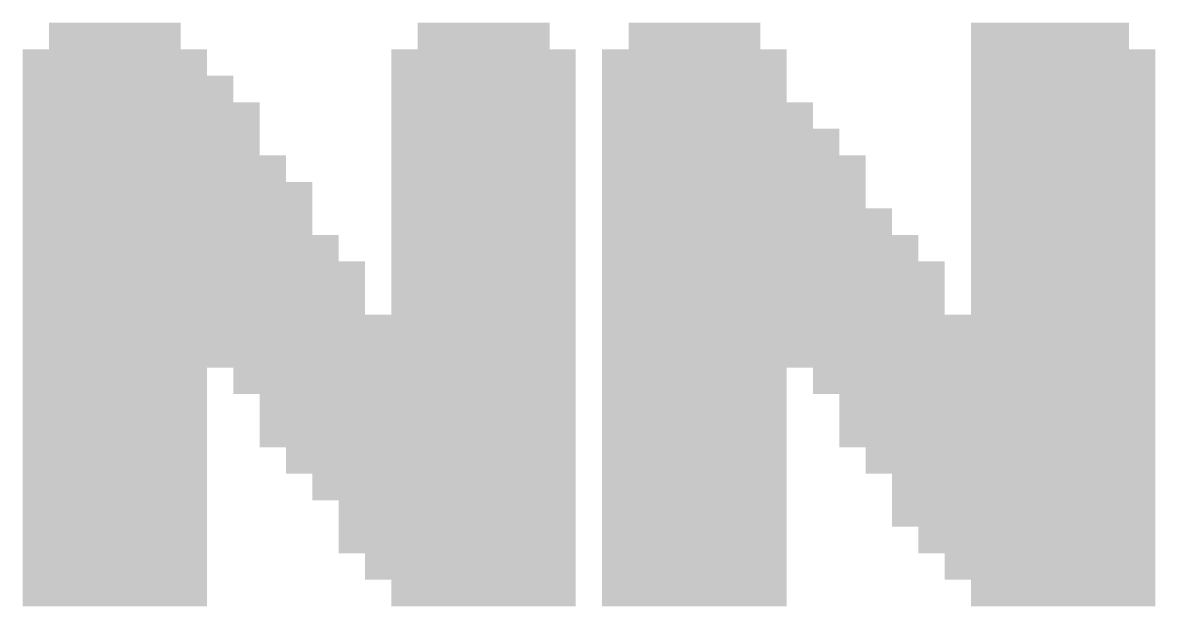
# Paper-space layout '01 Roof Support Layout' of a CAD drawing. Header units: millimetres. Extents: x 5 to 415, y 5 to 287.
# Drawn here: x 363.75 to 377.57, y 90.77 to 97.89 of the extents above; entities that cross this region are included whole.
import ezdxf

# ---------------------------------------------------------------- set-up
doc = ezdxf.new("R2010")
doc.units = ezdxf.units.MM
doc.layers.add('BRANDING', color=7, linetype='Continuous')

# ---------------------------------------------------------------- blocks, each defined once
blk = doc.blocks.new('SHEET_01_ROOF')
at = {"layer": 'BRANDING', "color": 255}
for points in [[(364.072, 97.563), (365.679, 97.563), (364.072, 97.886), (365.679, 97.886)], [(368.57, 97.563), (370.177, 97.563), (368.57, 97.886), (370.177, 97.886)], [(371.141, 97.563), (372.747, 97.563), (371.141, 97.886), (372.747, 97.886)], [(375.318, 97.563), (377.245, 97.563), (375.318, 97.886), (377.245, 97.886)], [(366.321, 96.593), (366.642, 96.593), (366.321, 96.916), (366.642, 96.916)], [(366.964, 95.623), (367.285, 95.623), (366.964, 95.946), (367.285, 95.946)], [(374.675, 94.653), (374.996, 94.653), (374.675, 94.976), (374.996, 94.976)], [(366, 93.682), (366.321, 93.682), (366, 94.006), (366.321, 94.006)], [(366.642, 92.712), (366.964, 92.712), (366.642, 93.036), (366.964, 93.036)], [(373.711, 92.712), (374.032, 92.712), (373.711, 93.036), (374.032, 93.036)], [(374.354, 91.742), (374.675, 91.742), (374.354, 92.066), (374.675, 92.066)]]:
    blk.add_solid(points, dxfattribs=at)
at = {"layer": 'BRANDING', "color": 254}
for points in [[(363.751, 97.24), (364.072, 97.24), (363.751, 97.563), (364.072, 97.563)], [(370.177, 97.24), (370.498, 97.24), (370.177, 97.563), (370.498, 97.563)], [(372.747, 97.24), (373.068, 97.24), (372.747, 97.563), (373.068, 97.563)], [(377.245, 97.24), (377.567, 97.24), (377.245, 97.563), (377.567, 97.563)], [(366, 96.916), (366.321, 96.916), (366, 97.24), (366.321, 97.24)], [(370.177, 96.916), (370.498, 96.916), (370.177, 97.24), (370.498, 97.24)], [(377.245, 96.916), (377.567, 96.916), (377.245, 97.24), (377.567, 97.24)], [(370.177, 96.593), (370.498, 96.593), (370.177, 96.916), (370.498, 96.916)], [(377.245, 96.593), (377.567, 96.593), (377.245, 96.916), (377.567, 96.916)], [(370.177, 96.269), (370.498, 96.269), (370.177, 96.593), (370.498, 96.593)], [(373.39, 96.269), (373.711, 96.269), (373.39, 96.593), (373.711, 96.593)], [(377.245, 96.269), (377.567, 96.269), (377.245, 96.593), (377.567, 96.593)], [(366.642, 95.946), (366.964, 95.946), (366.642, 96.269), (366.964, 96.269)], [(370.177, 95.946), (370.498, 95.946), (370.177, 96.269), (370.498, 96.269)], [(373.711, 95.946), (374.032, 95.946), (373.711, 96.269), (374.032, 96.269)], [(377.245, 95.946), (377.567, 95.946), (377.245, 96.269), (377.567, 96.269)], [(370.177, 95.623), (370.498, 95.623), (370.177, 95.946), (370.498, 95.946)], [(377.245, 95.623), (377.567, 95.623), (377.245, 95.946), (377.567, 95.946)], [(370.177, 95.299), (370.498, 95.299), (370.177, 95.623), (370.498, 95.623)], [(377.245, 95.299), (377.567, 95.299), (377.245, 95.623), (377.567, 95.623)], [(370.177, 94.976), (370.498, 94.976), (370.177, 95.299), (370.498, 95.299)], [(374.354, 94.976), (374.675, 94.976), (374.354, 95.299), (374.675, 95.299)], [(377.245, 94.976), (377.567, 94.976), (377.245, 95.299), (377.567, 95.299)], [(363.751, 94.653), (364.072, 94.653), (363.751, 94.976), (364.072, 94.976)], [(367.606, 94.653), (367.928, 94.653), (367.606, 94.976), (367.928, 94.976)], [(370.177, 94.653), (370.498, 94.653), (370.177, 94.976), (370.498, 94.976)], [(377.245, 94.653), (377.567, 94.653), (377.245, 94.976), (377.567, 94.976)], [(363.751, 94.329), (364.072, 94.329), (363.751, 94.653), (364.072, 94.653)], [(370.177, 94.329), (370.498, 94.329), (370.177, 94.653), (370.498, 94.653)], [(377.245, 94.329), (377.567, 94.329), (377.245, 94.653), (377.567, 94.653)], [(363.751, 94.006), (364.072, 94.006), (363.751, 94.329), (364.072, 94.329)], [(365.679, 94.006), (366, 94.006), (365.679, 94.329), (366, 94.329)], [(370.177, 94.006), (370.498, 94.006), (370.177, 94.329), (370.498, 94.329)], [(377.245, 94.006), (377.567, 94.006), (377.245, 94.329), (377.567, 94.329)], [(363.751, 93.682), (364.072, 93.682), (363.751, 94.006), (364.072, 94.006)], [(365.679, 93.682), (366, 93.682), (365.679, 94.006), (366, 94.006)], [(370.177, 93.682), (370.498, 93.682), (370.177, 94.006), (370.498, 94.006)], [(373.068, 93.682), (373.39, 93.682), (373.068, 94.006), (373.39, 94.006)], [(377.245, 93.682), (377.567, 93.682), (377.245, 94.006), (377.567, 94.006)], [(363.751, 93.359), (364.072, 93.359), (363.751, 93.682), (364.072, 93.682)], [(366.321, 93.359), (366.642, 93.359), (366.321, 93.682), (366.642, 93.682)], [(370.177, 93.359), (370.498, 93.359), (370.177, 93.682), (370.498, 93.682)], [(372.747, 93.359), (373.068, 93.359), (372.747, 93.682), (373.068, 93.682)], [(377.245, 93.359), (377.567, 93.359), (377.245, 93.682), (377.567, 93.682)], [(363.751, 93.036), (364.072, 93.036), (363.751, 93.359), (364.072, 93.359)], [(370.177, 93.036), (370.498, 93.036), (370.177, 93.359), (370.498, 93.359)], [(370.819, 93.036), (371.141, 93.036), (370.819, 93.359), (371.141, 93.359)], [(372.747, 93.036), (373.068, 93.036), (372.747, 93.359), (373.068, 93.359)], [(377.245, 93.036), (377.567, 93.036), (377.245, 93.359), (377.567, 93.359)], [(363.751, 92.712), (364.072, 92.712), (363.751, 93.036), (364.072, 93.036)], [(370.177, 92.712), (370.498, 92.712), (370.177, 93.036), (370.498, 93.036)], [(370.819, 92.712), (371.141, 92.712), (370.819, 93.036), (371.141, 93.036)], [(372.747, 92.712), (373.068, 92.712), (372.747, 93.036), (373.068, 93.036)], [(377.245, 92.712), (377.567, 92.712), (377.245, 93.036), (377.567, 93.036)], [(363.751, 92.389), (364.072, 92.389), (363.751, 92.712), (364.072, 92.712)], [(366.964, 92.389), (367.285, 92.389), (366.964, 92.712), (367.285, 92.712)], [(370.177, 92.389), (370.498, 92.389), (370.177, 92.712), (370.498, 92.712)], [(370.819, 92.389), (371.141, 92.389), (370.819, 92.712), (371.141, 92.712)], [(372.747, 92.389), (373.068, 92.389), (372.747, 92.712), (373.068, 92.712)], [(374.032, 92.389), (374.354, 92.389), (374.032, 92.712), (374.354, 92.712)], [(377.245, 92.389), (377.567, 92.389), (377.245, 92.712), (377.567, 92.712)], [(363.751, 92.066), (364.072, 92.066), (363.751, 92.389), (364.072, 92.389)], [(370.177, 92.066), (370.498, 92.066), (370.177, 92.389), (370.498, 92.389)], [(370.819, 92.066), (371.141, 92.066), (370.819, 92.389), (371.141, 92.389)], [(372.747, 92.066), (373.068, 92.066), (372.747, 92.389), (373.068, 92.389)], [(377.245, 92.066), (377.567, 92.066), (377.245, 92.389), (377.567, 92.389)], [(363.751, 91.742), (364.072, 91.742), (363.751, 92.066), (364.072, 92.066)], [(370.177, 91.742), (370.498, 91.742), (370.177, 92.066), (370.498, 92.066)], [(370.819, 91.742), (371.141, 91.742), (370.819, 92.066), (371.141, 92.066)], [(372.747, 91.742), (373.068, 91.742), (372.747, 92.066), (373.068, 92.066)], [(377.245, 91.742), (377.567, 91.742), (377.245, 92.066), (377.567, 92.066)], [(363.751, 91.419), (364.072, 91.419), (363.751, 91.742), (364.072, 91.742)], [(367.606, 91.419), (367.928, 91.419), (367.606, 91.742), (367.928, 91.742)], [(370.177, 91.419), (370.498, 91.419), (370.177, 91.742), (370.498, 91.742)], [(370.819, 91.419), (371.141, 91.419), (370.819, 91.742), (371.141, 91.742)], [(372.747, 91.419), (373.068, 91.419), (372.747, 91.742), (373.068, 91.742)], [(374.675, 91.419), (374.996, 91.419), (374.675, 91.742), (374.996, 91.742)], [(377.245, 91.419), (377.567, 91.419), (377.245, 91.742), (377.567, 91.742)], [(363.751, 91.095), (364.072, 91.095), (363.751, 91.419), (364.072, 91.419)], [(370.177, 91.095), (370.498, 91.095), (370.177, 91.419), (370.498, 91.419)], [(372.747, 91.095), (373.068, 91.095), (372.747, 91.419), (373.068, 91.419)], [(377.245, 91.095), (377.567, 91.095), (377.245, 91.419), (377.567, 91.419)], [(363.751, 90.772), (364.072, 90.772), (363.751, 91.095), (364.072, 91.095)], [(365.679, 90.772), (366, 90.772), (365.679, 91.095), (366, 91.095)], [(370.177, 90.772), (370.498, 90.772), (370.177, 91.095), (370.498, 91.095)], [(370.819, 90.772), (371.141, 90.772), (370.819, 91.095), (371.141, 91.095)], [(372.747, 90.772), (373.068, 90.772), (372.747, 91.095), (373.068, 91.095)], [(377.245, 90.772), (377.567, 90.772), (377.245, 91.095), (377.567, 91.095)]]:
    blk.add_solid(points, dxfattribs=at)
at = {"layer": 'BRANDING', "color": 185}
for points in [[(364.072, 97.24), (365.679, 97.24), (364.072, 97.563), (365.679, 97.563)], [(368.57, 97.24), (370.177, 97.24), (368.57, 97.563), (370.177, 97.563)], [(371.141, 97.24), (372.747, 97.24), (371.141, 97.563), (372.747, 97.563)], [(375.96, 97.24), (377.245, 97.24), (375.96, 97.563), (377.245, 97.563)], [(366, 96.593), (366.321, 96.593), (366, 96.916), (366.321, 96.916)], [(373.39, 95.946), (373.711, 95.946), (373.39, 96.269), (373.711, 96.269)], [(366.642, 95.623), (366.964, 95.623), (366.642, 95.946), (366.964, 95.946)], [(373.711, 95.623), (374.032, 95.623), (373.711, 95.946), (374.032, 95.946)], [(374.354, 94.653), (374.675, 94.653), (374.354, 94.976), (374.675, 94.976)], [(367.606, 94.329), (367.928, 94.329), (367.606, 94.653), (367.928, 94.653)], [(372.747, 94.329), (373.068, 94.329), (372.747, 94.653), (373.068, 94.653)], [(373.068, 94.006), (373.39, 94.006), (373.068, 94.329), (373.39, 94.329)], [(366.321, 93.682), (366.642, 93.682), (366.321, 94.006), (366.642, 94.006)], [(368.249, 93.682), (368.57, 93.682), (368.249, 94.006), (368.57, 94.006)], [(366.964, 92.712), (367.285, 92.712), (366.964, 93.036), (367.285, 93.036)], [(374.032, 92.712), (374.354, 92.712), (374.032, 93.036), (374.354, 93.036)], [(367.606, 91.742), (367.928, 91.742), (367.606, 92.066), (367.928, 92.066)], [(374.675, 91.742), (374.996, 91.742), (374.675, 92.066), (374.996, 92.066)], [(367.928, 91.419), (368.249, 91.419), (367.928, 91.742), (368.249, 91.742)], [(364.072, 90.772), (365.679, 90.772), (364.072, 91.095), (365.679, 91.095)], [(368.57, 90.772), (370.177, 90.772), (368.57, 91.095), (370.177, 91.095)], [(371.141, 90.772), (372.747, 90.772), (371.141, 91.095), (372.747, 91.095)], [(375.639, 90.772), (377.245, 90.772), (375.639, 91.095), (377.245, 91.095)]]:
    blk.add_solid(points, dxfattribs=at)
at = {"layer": 'BRANDING', "color": 253}
for points in [[(365.679, 97.24), (366, 97.24), (365.679, 97.563), (366, 97.563)], [(368.249, 97.24), (368.57, 97.24), (368.249, 97.563), (368.57, 97.563)], [(370.819, 97.24), (371.141, 97.24), (370.819, 97.563), (371.141, 97.563)], [(375.318, 97.24), (375.639, 97.24), (375.318, 97.563), (375.639, 97.563)], [(363.751, 96.916), (364.072, 96.916), (363.751, 97.24), (364.072, 97.24)], [(368.249, 96.916), (368.57, 96.916), (368.249, 97.24), (368.57, 97.24)], [(370.819, 96.916), (371.141, 96.916), (370.819, 97.24), (371.141, 97.24)], [(372.747, 96.916), (373.068, 96.916), (372.747, 97.24), (373.068, 97.24)], [(375.318, 96.916), (375.639, 96.916), (375.318, 97.24), (375.639, 97.24)], [(363.751, 96.593), (364.072, 96.593), (363.751, 96.916), (364.072, 96.916)], [(368.249, 96.593), (368.57, 96.593), (368.249, 96.916), (368.57, 96.916)], [(370.819, 96.593), (371.141, 96.593), (370.819, 96.916), (371.141, 96.916)], [(373.068, 96.593), (373.39, 96.593), (373.068, 96.916), (373.39, 96.916)], [(375.318, 96.593), (375.639, 96.593), (375.318, 96.916), (375.639, 96.916)], [(363.751, 96.269), (364.072, 96.269), (363.751, 96.593), (364.072, 96.593)], [(366.321, 96.269), (366.642, 96.269), (366.321, 96.593), (366.642, 96.593)], [(368.249, 96.269), (368.57, 96.269), (368.249, 96.593), (368.57, 96.593)], [(370.819, 96.269), (371.141, 96.269), (370.819, 96.593), (371.141, 96.593)], [(375.318, 96.269), (375.639, 96.269), (375.318, 96.593), (375.639, 96.593)], [(363.751, 95.946), (364.072, 95.946), (363.751, 96.269), (364.072, 96.269)], [(368.249, 95.946), (368.57, 95.946), (368.249, 96.269), (368.57, 96.269)], [(370.819, 95.946), (371.141, 95.946), (370.819, 96.269), (371.141, 96.269)], [(375.318, 95.946), (375.639, 95.946), (375.318, 96.269), (375.639, 96.269)], [(363.751, 95.623), (364.072, 95.623), (363.751, 95.946), (364.072, 95.946)], [(368.249, 95.623), (368.57, 95.623), (368.249, 95.946), (368.57, 95.946)], [(370.819, 95.623), (371.141, 95.623), (370.819, 95.946), (371.141, 95.946)], [(375.318, 95.623), (375.639, 95.623), (375.318, 95.946), (375.639, 95.946)], [(363.751, 95.299), (364.072, 95.299), (363.751, 95.623), (364.072, 95.623)], [(366.964, 95.299), (367.285, 95.299), (366.964, 95.623), (367.285, 95.623)], [(368.249, 95.299), (368.57, 95.299), (368.249, 95.623), (368.57, 95.623)], [(370.819, 95.299), (371.141, 95.299), (370.819, 95.623), (371.141, 95.623)], [(374.032, 95.299), (374.354, 95.299), (374.032, 95.623), (374.354, 95.623)], [(375.318, 95.299), (375.639, 95.299), (375.318, 95.623), (375.639, 95.623)], [(363.751, 94.976), (364.072, 94.976), (363.751, 95.299), (364.072, 95.299)], [(367.285, 94.976), (367.606, 94.976), (367.285, 95.299), (367.606, 95.299)], [(368.249, 94.976), (368.57, 94.976), (368.249, 95.299), (368.57, 95.299)], [(370.819, 94.976), (371.141, 94.976), (370.819, 95.299), (371.141, 95.299)], [(375.318, 94.976), (375.639, 94.976), (375.318, 95.299), (375.639, 95.299)], [(368.249, 94.653), (368.57, 94.653), (368.249, 94.976), (368.57, 94.976)], [(370.819, 94.653), (371.141, 94.653), (370.819, 94.976), (371.141, 94.976)], [(375.318, 94.653), (375.639, 94.653), (375.318, 94.976), (375.639, 94.976)], [(365.679, 94.329), (366, 94.329), (365.679, 94.653), (366, 94.653)], [(368.249, 94.329), (368.57, 94.329), (368.249, 94.653), (368.57, 94.653)], [(370.819, 94.329), (371.141, 94.329), (370.819, 94.653), (371.141, 94.653)], [(374.675, 94.329), (374.996, 94.329), (374.675, 94.653), (374.996, 94.653)], [(375.318, 94.329), (375.639, 94.329), (375.318, 94.653), (375.639, 94.653)], [(366, 94.006), (366.321, 94.006), (366, 94.329), (366.321, 94.329)], [(367.928, 94.006), (368.57, 94.006), (367.928, 94.329), (368.57, 94.329)], [(370.819, 94.006), (371.141, 94.006), (370.819, 94.329), (371.141, 94.329)], [(372.747, 94.006), (373.068, 94.006), (372.747, 94.329), (373.068, 94.329)], [(374.996, 94.006), (375.639, 94.006), (374.996, 94.329), (375.639, 94.329)], [(370.819, 93.682), (371.141, 93.682), (370.819, 94.006), (371.141, 94.006)], [(372.747, 93.682), (373.068, 93.682), (372.747, 94.006), (373.068, 94.006)], [(375.318, 93.682), (375.639, 93.682), (375.318, 94.006), (375.639, 94.006)], [(365.679, 93.359), (366, 93.359), (365.679, 93.682), (366, 93.682)], [(370.819, 93.359), (371.141, 93.359), (370.819, 93.682), (371.141, 93.682)], [(373.39, 93.359), (373.711, 93.359), (373.39, 93.682), (373.711, 93.682)], [(365.679, 93.036), (366, 93.036), (365.679, 93.359), (366, 93.359)], [(366.642, 93.036), (366.964, 93.036), (366.642, 93.359), (366.964, 93.359)], [(373.711, 93.036), (374.032, 93.036), (373.711, 93.359), (374.032, 93.359)], [(365.679, 92.712), (366, 92.712), (365.679, 93.036), (366, 93.036)], [(365.679, 92.389), (366, 92.389), (365.679, 92.712), (366, 92.712)], [(365.679, 92.066), (366, 92.066), (365.679, 92.389), (366, 92.389)], [(367.285, 92.066), (367.606, 92.066), (367.285, 92.389), (367.606, 92.389)], [(374.354, 92.066), (374.675, 92.066), (374.354, 92.389), (374.675, 92.389)], [(365.679, 91.742), (366, 91.742), (365.679, 92.066), (366, 92.066)], [(365.679, 91.419), (366, 91.419), (365.679, 91.742), (366, 91.742)], [(365.679, 91.095), (366, 91.095), (365.679, 91.419), (366, 91.419)], [(367.928, 91.095), (368.249, 91.095), (367.928, 91.419), (368.249, 91.419)], [(370.819, 91.095), (371.141, 91.095), (370.819, 91.419), (371.141, 91.419)], [(374.996, 91.095), (375.318, 91.095), (374.996, 91.419), (375.318, 91.419)], [(368.249, 90.772), (368.57, 90.772), (368.249, 91.095), (368.57, 91.095)], [(375.318, 90.772), (375.639, 90.772), (375.318, 91.095), (375.639, 91.095)]]:
    blk.add_solid(points, dxfattribs=at)
at = {"layer": 'BRANDING', "color": 146}
for points in [[(375.639, 97.24), (375.96, 97.24), (375.639, 97.563), (375.96, 97.563)], [(365.679, 96.916), (366, 96.916), (365.679, 97.24), (366, 97.24)], [(369.855, 96.916), (370.177, 96.916), (369.855, 97.24), (370.177, 97.24)], [(376.924, 96.916), (377.245, 96.916), (376.924, 97.24), (377.245, 97.24)], [(364.072, 96.593), (364.715, 96.593), (364.072, 96.916), (364.715, 96.916)], [(364.715, 96.593), (365.679, 96.593), (364.715, 96.916), (365.679, 96.916)], [(368.892, 96.593), (369.534, 96.593), (368.892, 96.916), (369.534, 96.916)], [(369.855, 96.593), (370.177, 96.593), (369.855, 96.916), (370.177, 96.916)], [(371.462, 96.593), (373.068, 96.593), (371.462, 96.916), (373.068, 96.916)], [(375.96, 96.593), (376.603, 96.593), (375.96, 96.916), (376.603, 96.916)], [(376.924, 96.593), (377.245, 96.593), (376.924, 96.916), (377.245, 96.916)], [(364.072, 96.269), (364.715, 96.269), (364.072, 96.593), (364.715, 96.593)], [(364.715, 96.269), (365.679, 96.269), (364.715, 96.593), (365.679, 96.593)], [(365.679, 96.269), (366, 96.269), (365.679, 96.593), (366, 96.593)], [(368.892, 96.269), (369.534, 96.269), (368.892, 96.593), (369.534, 96.593)], [(369.855, 96.269), (370.177, 96.269), (369.855, 96.593), (370.177, 96.593)], [(371.462, 96.269), (371.783, 96.269), (371.462, 96.593), (371.783, 96.593)], [(371.783, 96.269), (372.426, 96.269), (371.783, 96.593), (372.426, 96.593)], [(372.426, 96.269), (372.747, 96.269), (372.426, 96.593), (372.747, 96.593)], [(373.068, 96.269), (373.39, 96.269), (373.068, 96.593), (373.39, 96.593)], [(375.96, 96.269), (376.603, 96.269), (375.96, 96.593), (376.603, 96.593)], [(376.924, 96.269), (377.245, 96.269), (376.924, 96.593), (377.245, 96.593)], [(364.072, 95.946), (364.715, 95.946), (364.072, 96.269), (364.715, 96.269)], [(364.715, 95.946), (365.357, 95.946), (364.715, 96.269), (365.357, 96.269)], [(365.357, 95.946), (365.679, 95.946), (365.357, 96.269), (365.679, 96.269)], [(365.679, 95.946), (366, 95.946), (365.679, 96.269), (366, 96.269)], [(366.321, 95.946), (366.642, 95.946), (366.321, 96.269), (366.642, 96.269)], [(368.892, 95.946), (369.534, 95.946), (368.892, 96.269), (369.534, 96.269)], [(369.855, 95.946), (370.177, 95.946), (369.855, 96.269), (370.177, 96.269)], [(371.462, 95.946), (373.068, 95.946), (371.462, 96.269), (373.068, 96.269)], [(375.96, 95.946), (376.603, 95.946), (375.96, 96.269), (376.603, 96.269)], [(376.924, 95.946), (377.245, 95.946), (376.924, 96.269), (377.245, 96.269)], [(364.072, 95.623), (365.036, 95.623), (364.072, 95.946), (365.036, 95.946)], [(365.036, 95.623), (366, 95.623), (365.036, 95.946), (366, 95.946)], [(366, 95.623), (366.321, 95.623), (366, 95.946), (366.321, 95.946)], [(368.892, 95.623), (369.534, 95.623), (368.892, 95.946), (369.534, 95.946)], [(369.855, 95.623), (370.177, 95.623), (369.855, 95.946), (370.177, 95.946)], [(371.462, 95.623), (371.783, 95.623), (371.462, 95.946), (371.783, 95.946)], [(371.783, 95.623), (373.39, 95.623), (371.783, 95.946), (373.39, 95.946)], [(375.96, 95.623), (376.603, 95.623), (375.96, 95.946), (376.603, 95.946)], [(376.924, 95.623), (377.245, 95.623), (376.924, 95.946), (377.245, 95.946)], [(364.072, 95.299), (364.393, 95.299), (364.072, 95.623), (364.393, 95.623)], [(364.393, 95.299), (365.357, 95.299), (364.393, 95.623), (365.357, 95.623)], [(365.357, 95.299), (366, 95.299), (365.357, 95.623), (366, 95.623)], [(366, 95.299), (366.642, 95.299), (366, 95.623), (366.642, 95.623)], [(368.892, 95.299), (369.534, 95.299), (368.892, 95.623), (369.534, 95.623)], [(369.855, 95.299), (370.177, 95.299), (369.855, 95.623), (370.177, 95.623)], [(371.462, 95.299), (371.783, 95.299), (371.462, 95.623), (371.783, 95.623)], [(371.783, 95.299), (373.39, 95.299), (371.783, 95.623), (373.39, 95.623)], [(373.39, 95.299), (373.711, 95.299), (373.39, 95.623), (373.711, 95.623)], [(375.96, 95.299), (376.603, 95.299), (375.96, 95.623), (376.603, 95.623)], [(376.603, 95.299), (376.924, 95.299), (376.603, 95.623), (376.924, 95.623)], [(376.924, 95.299), (377.245, 95.299), (376.924, 95.623), (377.245, 95.623)], [(364.072, 94.976), (364.393, 94.976), (364.072, 95.299), (364.393, 95.299)], [(364.393, 94.976), (364.715, 94.976), (364.393, 95.299), (364.715, 95.299)], [(364.715, 94.976), (365.036, 94.976), (364.715, 95.299), (365.036, 95.299)], [(365.036, 94.976), (365.357, 94.976), (365.036, 95.299), (365.357, 95.299)], [(365.357, 94.976), (365.679, 94.976), (365.357, 95.299), (365.679, 95.299)], [(365.679, 94.976), (366, 94.976), (365.679, 95.299), (366, 95.299)], [(366, 94.976), (366.642, 94.976), (366, 95.299), (366.642, 95.299)], [(366.642, 94.976), (366.964, 94.976), (366.642, 95.299), (366.964, 95.299)], [(366.964, 94.976), (367.285, 94.976), (366.964, 95.299), (367.285, 95.299)], [(368.892, 94.976), (369.213, 94.976), (368.892, 95.299), (369.213, 95.299)], [(369.213, 94.976), (369.534, 94.976), (369.213, 95.299), (369.534, 95.299)], [(369.855, 94.976), (370.177, 94.976), (369.855, 95.299), (370.177, 95.299)], [(371.462, 94.976), (373.711, 94.976), (371.462, 95.299), (373.711, 95.299)], [(373.711, 94.976), (374.032, 94.976), (373.711, 95.299), (374.032, 95.299)], [(374.032, 94.976), (374.354, 94.976), (374.032, 95.299), (374.354, 95.299)], [(375.96, 94.976), (376.281, 94.976), (375.96, 95.299), (376.281, 95.299)], [(376.281, 94.976), (376.603, 94.976), (376.281, 95.299), (376.603, 95.299)], [(376.924, 94.976), (377.245, 94.976), (376.924, 95.299), (377.245, 95.299)], [(364.072, 94.653), (364.393, 94.653), (364.072, 94.976), (364.393, 94.976)], [(364.393, 94.653), (365.357, 94.653), (364.393, 94.976), (365.357, 94.976)], [(365.357, 94.653), (366, 94.653), (365.357, 94.976), (366, 94.976)], [(366, 94.653), (366.321, 94.653), (366, 94.976), (366.321, 94.976)], [(366.321, 94.653), (366.964, 94.653), (366.321, 94.976), (366.964, 94.976)], [(367.285, 94.653), (367.606, 94.653), (367.285, 94.976), (367.606, 94.976)], [(368.892, 94.653), (369.213, 94.653), (368.892, 94.976), (369.213, 94.976)], [(369.213, 94.653), (369.534, 94.653), (369.213, 94.976), (369.534, 94.976)], [(369.855, 94.653), (370.177, 94.653), (369.855, 94.976), (370.177, 94.976)], [(371.462, 94.653), (372.747, 94.653), (371.462, 94.976), (372.747, 94.976)], [(372.747, 94.653), (373.068, 94.653), (372.747, 94.976), (373.068, 94.976)], [(373.068, 94.653), (374.032, 94.653), (373.068, 94.976), (374.032, 94.976)], [(375.96, 94.653), (376.281, 94.653), (375.96, 94.976), (376.281, 94.976)], [(376.281, 94.653), (376.603, 94.653), (376.281, 94.976), (376.603, 94.976)], [(376.924, 94.653), (377.245, 94.653), (376.924, 94.976), (377.245, 94.976)], [(364.072, 94.329), (364.393, 94.329), (364.072, 94.653), (364.393, 94.653)], [(364.393, 94.329), (365.357, 94.329), (364.393, 94.653), (365.357, 94.653)], [(365.357, 94.329), (365.679, 94.329), (365.357, 94.653), (365.679, 94.653)], [(366, 94.329), (366.321, 94.329), (366, 94.653), (366.321, 94.653)], [(366.321, 94.329), (367.285, 94.329), (366.321, 94.653), (367.285, 94.653)], [(368.892, 94.329), (369.213, 94.329), (368.892, 94.653), (369.213, 94.653)], [(369.213, 94.329), (369.534, 94.329), (369.213, 94.653), (369.534, 94.653)], [(369.855, 94.329), (370.177, 94.329), (369.855, 94.653), (370.177, 94.653)], [(371.141, 94.329), (371.462, 94.329), (371.141, 94.653), (371.462, 94.653)], [(371.462, 94.329), (372.747, 94.329), (371.462, 94.653), (372.747, 94.653)], [(373.068, 94.329), (374.354, 94.329), (373.068, 94.653), (374.354, 94.653)], [(375.96, 94.329), (376.603, 94.329), (375.96, 94.653), (376.603, 94.653)], [(376.924, 94.329), (377.245, 94.329), (376.924, 94.653), (377.245, 94.653)], [(364.072, 94.006), (364.393, 94.006), (364.072, 94.329), (364.393, 94.329)], [(364.393, 94.006), (365.357, 94.006), (364.393, 94.329), (365.357, 94.329)], [(365.357, 94.006), (365.679, 94.006), (365.357, 94.329), (365.679, 94.329)], [(366.642, 94.006), (367.606, 94.006), (366.642, 94.329), (367.606, 94.329)], [(368.892, 94.006), (369.534, 94.006), (368.892, 94.329), (369.534, 94.329)], [(369.855, 94.006), (370.177, 94.006), (369.855, 94.329), (370.177, 94.329)], [(371.141, 94.006), (371.462, 94.006), (371.141, 94.329), (371.462, 94.329)], [(371.462, 94.006), (372.426, 94.006), (371.462, 94.329), (372.426, 94.329)], [(373.711, 94.006), (374.354, 94.006), (373.711, 94.329), (374.354, 94.329)], [(374.354, 94.006), (374.675, 94.006), (374.354, 94.329), (374.675, 94.329)], [(374.675, 94.006), (374.996, 94.006), (374.675, 94.329), (374.996, 94.329)], [(375.96, 94.006), (376.603, 94.006), (375.96, 94.329), (376.603, 94.329)], [(376.924, 94.006), (377.245, 94.006), (376.924, 94.329), (377.245, 94.329)], [(364.072, 93.682), (364.393, 93.682), (364.072, 94.006), (364.393, 94.006)], [(364.715, 93.682), (365.357, 93.682), (364.715, 94.006), (365.357, 94.006)], [(365.357, 93.682), (365.679, 93.682), (365.357, 94.006), (365.679, 94.006)], [(366.964, 93.682), (367.606, 93.682), (366.964, 94.006), (367.606, 94.006)], [(367.928, 93.682), (368.249, 93.682), (367.928, 94.006), (368.249, 94.006)], [(368.57, 93.682), (369.534, 93.682), (368.57, 94.006), (369.534, 94.006)], [(369.855, 93.682), (370.177, 93.682), (369.855, 94.006), (370.177, 94.006)], [(371.141, 93.682), (372.747, 93.682), (371.141, 94.006), (372.747, 94.006)], [(373.39, 93.682), (373.711, 93.682), (373.39, 94.006), (373.711, 94.006)], [(374.032, 93.682), (374.675, 93.682), (374.032, 94.006), (374.675, 94.006)], [(374.996, 93.682), (375.318, 93.682), (374.996, 94.006), (375.318, 94.006)], [(375.639, 93.682), (375.96, 93.682), (375.639, 94.006), (375.96, 94.006)], [(375.96, 93.682), (376.603, 93.682), (375.96, 94.006), (376.603, 94.006)], [(376.924, 93.682), (377.245, 93.682), (376.924, 94.006), (377.245, 94.006)], [(364.072, 93.359), (364.393, 93.359), (364.072, 93.682), (364.393, 93.682)], [(364.715, 93.359), (365.357, 93.359), (364.715, 93.682), (365.357, 93.682)], [(365.357, 93.359), (365.679, 93.359), (365.357, 93.682), (365.679, 93.682)], [(366.642, 93.359), (366.964, 93.359), (366.642, 93.682), (366.964, 93.682)], [(366.964, 93.359), (367.606, 93.359), (366.964, 93.682), (367.606, 93.682)], [(367.606, 93.359), (367.928, 93.359), (367.606, 93.682), (367.928, 93.682)], [(367.928, 93.359), (368.249, 93.359), (367.928, 93.682), (368.249, 93.682)], [(368.249, 93.359), (369.534, 93.359), (368.249, 93.682), (369.534, 93.682)], [(369.534, 93.359), (369.855, 93.359), (369.534, 93.682), (369.855, 93.682)], [(369.855, 93.359), (370.177, 93.359), (369.855, 93.682), (370.177, 93.682)], [(371.141, 93.359), (371.462, 93.359), (371.141, 93.682), (371.462, 93.682)], [(371.462, 93.359), (372.105, 93.359), (371.462, 93.682), (372.105, 93.682)], [(372.105, 93.359), (372.426, 93.359), (372.105, 93.682), (372.426, 93.682)], [(372.426, 93.359), (372.747, 93.359), (372.426, 93.682), (372.747, 93.682)], [(373.711, 93.359), (374.675, 93.359), (373.711, 93.682), (374.675, 93.682)], [(374.675, 93.359), (374.996, 93.359), (374.675, 93.682), (374.996, 93.682)], [(375.318, 93.359), (376.603, 93.359), (375.318, 93.682), (376.603, 93.682)], [(376.924, 93.359), (377.245, 93.359), (376.924, 93.682), (377.245, 93.682)], [(364.072, 93.036), (364.393, 93.036), (364.072, 93.359), (364.393, 93.359)], [(364.715, 93.036), (365.357, 93.036), (364.715, 93.359), (365.357, 93.359)], [(365.357, 93.036), (365.679, 93.036), (365.357, 93.359), (365.679, 93.359)], [(367.285, 93.036), (369.534, 93.036), (367.285, 93.359), (369.534, 93.359)], [(369.855, 93.036), (370.177, 93.036), (369.855, 93.359), (370.177, 93.359)], [(371.141, 93.036), (371.783, 93.036), (371.141, 93.359), (371.783, 93.359)], [(371.783, 93.036), (372.105, 93.036), (371.783, 93.359), (372.105, 93.359)], [(372.426, 93.036), (372.747, 93.036), (372.426, 93.359), (372.747, 93.359)], [(374.354, 93.036), (375.318, 93.036), (374.354, 93.359), (375.318, 93.359)], [(375.318, 93.036), (375.639, 93.036), (375.318, 93.359), (375.639, 93.359)], [(375.639, 93.036), (376.603, 93.036), (375.639, 93.359), (376.603, 93.359)], [(376.924, 93.036), (377.245, 93.036), (376.924, 93.359), (377.245, 93.359)], [(364.072, 92.712), (364.393, 92.712), (364.072, 93.036), (364.393, 93.036)], [(364.715, 92.712), (365.036, 92.712), (364.715, 93.036), (365.036, 93.036)], [(365.036, 92.712), (365.357, 92.712), (365.036, 93.036), (365.357, 93.036)], [(365.357, 92.712), (365.679, 92.712), (365.357, 93.036), (365.679, 93.036)], [(367.606, 92.712), (369.534, 92.712), (367.606, 93.036), (369.534, 93.036)], [(369.855, 92.712), (370.177, 92.712), (369.855, 93.036), (370.177, 93.036)], [(371.141, 92.712), (371.783, 92.712), (371.141, 93.036), (371.783, 93.036)], [(371.783, 92.712), (372.105, 92.712), (371.783, 93.036), (372.105, 93.036)], [(372.105, 92.712), (372.426, 92.712), (372.105, 93.036), (372.426, 93.036)], [(372.426, 92.712), (372.747, 92.712), (372.426, 93.036), (372.747, 93.036)], [(374.675, 92.712), (374.996, 92.712), (374.675, 93.036), (374.996, 93.036)], [(374.996, 92.712), (376.603, 92.712), (374.996, 93.036), (376.603, 93.036)], [(376.924, 92.712), (377.245, 92.712), (376.924, 93.036), (377.245, 93.036)], [(364.072, 92.389), (364.393, 92.389), (364.072, 92.712), (364.393, 92.712)], [(364.715, 92.389), (365.036, 92.389), (364.715, 92.712), (365.036, 92.712)], [(365.036, 92.389), (365.357, 92.389), (365.036, 92.712), (365.357, 92.712)], [(365.357, 92.389), (365.679, 92.389), (365.357, 92.712), (365.679, 92.712)], [(367.285, 92.389), (367.606, 92.389), (367.285, 92.712), (367.606, 92.712)], [(367.928, 92.389), (369.534, 92.389), (367.928, 92.712), (369.534, 92.712)], [(369.855, 92.389), (370.177, 92.389), (369.855, 92.712), (370.177, 92.712)], [(371.141, 92.389), (371.783, 92.389), (371.141, 92.712), (371.783, 92.712)], [(371.783, 92.389), (372.105, 92.389), (371.783, 92.712), (372.105, 92.712)], [(372.105, 92.389), (372.426, 92.389), (372.105, 92.712), (372.426, 92.712)], [(372.426, 92.389), (372.747, 92.389), (372.426, 92.712), (372.747, 92.712)], [(374.354, 92.389), (374.675, 92.389), (374.354, 92.712), (374.675, 92.712)], [(374.675, 92.389), (374.996, 92.389), (374.675, 92.712), (374.996, 92.712)], [(374.996, 92.389), (376.603, 92.389), (374.996, 92.712), (376.603, 92.712)], [(376.924, 92.389), (377.245, 92.389), (376.924, 92.712), (377.245, 92.712)], [(364.072, 92.066), (364.393, 92.066), (364.072, 92.389), (364.393, 92.389)], [(364.393, 92.066), (364.715, 92.066), (364.393, 92.389), (364.715, 92.389)], [(364.715, 92.066), (365.036, 92.066), (364.715, 92.389), (365.036, 92.389)], [(365.036, 92.066), (365.357, 92.066), (365.036, 92.389), (365.357, 92.389)], [(365.357, 92.066), (365.679, 92.066), (365.357, 92.389), (365.679, 92.389)], [(367.606, 92.066), (368.249, 92.066), (367.606, 92.389), (368.249, 92.389)], [(368.249, 92.066), (369.534, 92.066), (368.249, 92.389), (369.534, 92.389)], [(369.534, 92.066), (369.855, 92.066), (369.534, 92.389), (369.855, 92.389)], [(369.855, 92.066), (370.177, 92.066), (369.855, 92.389), (370.177, 92.389)], [(371.141, 92.066), (371.783, 92.066), (371.141, 92.389), (371.783, 92.389)], [(371.783, 92.066), (372.105, 92.066), (371.783, 92.389), (372.105, 92.389)], [(372.426, 92.066), (372.747, 92.066), (372.426, 92.389), (372.747, 92.389)], [(374.996, 92.066), (376.603, 92.066), (374.996, 92.389), (376.603, 92.389)], [(376.924, 92.066), (377.245, 92.066), (376.924, 92.389), (377.245, 92.389)], [(364.072, 91.742), (364.393, 91.742), (364.072, 92.066), (364.393, 92.066)], [(364.393, 91.742), (364.715, 91.742), (364.393, 92.066), (364.715, 92.066)], [(364.715, 91.742), (365.036, 91.742), (364.715, 92.066), (365.036, 92.066)], [(365.036, 91.742), (365.357, 91.742), (365.036, 92.066), (365.357, 92.066)], [(365.357, 91.742), (365.679, 91.742), (365.357, 92.066), (365.679, 92.066)], [(368.249, 91.742), (369.534, 91.742), (368.249, 92.066), (369.534, 92.066)], [(369.855, 91.742), (370.177, 91.742), (369.855, 92.066), (370.177, 92.066)], [(371.141, 91.742), (372.105, 91.742), (371.141, 92.066), (372.105, 92.066)], [(372.426, 91.742), (372.747, 91.742), (372.426, 92.066), (372.747, 92.066)], [(375.318, 91.742), (376.603, 91.742), (375.318, 92.066), (376.603, 92.066)], [(376.603, 91.742), (376.924, 91.742), (376.603, 92.066), (376.924, 92.066)], [(376.924, 91.742), (377.245, 91.742), (376.924, 92.066), (377.245, 92.066)], [(364.072, 91.419), (364.393, 91.419), (364.072, 91.742), (364.393, 91.742)], [(364.393, 91.419), (364.715, 91.419), (364.393, 91.742), (364.715, 91.742)], [(364.715, 91.419), (365.036, 91.419), (364.715, 91.742), (365.036, 91.742)], [(365.036, 91.419), (365.357, 91.419), (365.036, 91.742), (365.357, 91.742)], [(365.357, 91.419), (365.679, 91.419), (365.357, 91.742), (365.679, 91.742)], [(368.57, 91.419), (369.534, 91.419), (368.57, 91.742), (369.534, 91.742)], [(369.855, 91.419), (370.177, 91.419), (369.855, 91.742), (370.177, 91.742)], [(371.141, 91.419), (371.783, 91.419), (371.141, 91.742), (371.783, 91.742)], [(371.783, 91.419), (372.105, 91.419), (371.783, 91.742), (372.105, 91.742)], [(372.426, 91.419), (372.747, 91.419), (372.426, 91.742), (372.747, 91.742)], [(374.996, 91.419), (375.318, 91.419), (374.996, 91.742), (375.318, 91.742)], [(375.639, 91.419), (376.603, 91.419), (375.639, 91.742), (376.603, 91.742)], [(376.603, 91.419), (376.924, 91.419), (376.603, 91.742), (376.924, 91.742)], [(376.924, 91.419), (377.245, 91.419), (376.924, 91.742), (377.245, 91.742)], [(364.072, 91.095), (364.393, 91.095), (364.072, 91.419), (364.393, 91.419)], [(368.249, 91.095), (368.57, 91.095), (368.249, 91.419), (368.57, 91.419)], [(369.855, 91.095), (370.177, 91.095), (369.855, 91.419), (370.177, 91.419)], [(372.426, 91.095), (372.747, 91.095), (372.426, 91.419), (372.747, 91.419)], [(375.318, 91.095), (375.639, 91.095), (375.318, 91.419), (375.639, 91.419)], [(376.924, 91.095), (377.245, 91.095), (376.924, 91.419), (377.245, 91.419)]]:
    blk.add_solid(points, dxfattribs=at)
at = {"layer": 'BRANDING', "color": 156}
for points in [[(364.072, 96.916), (365.357, 96.916), (364.072, 97.24), (365.357, 97.24)], [(365.357, 96.916), (365.679, 96.916), (365.357, 97.24), (365.679, 97.24)], [(368.57, 96.916), (368.892, 96.916), (368.57, 97.24), (368.892, 97.24)], [(368.892, 96.916), (369.534, 96.916), (368.892, 97.24), (369.534, 97.24)], [(369.534, 96.916), (369.855, 96.916), (369.534, 97.24), (369.855, 97.24)], [(371.141, 96.916), (371.462, 96.916), (371.141, 97.24), (371.462, 97.24)], [(371.462, 96.916), (372.426, 96.916), (371.462, 97.24), (372.426, 97.24)], [(372.426, 96.916), (372.747, 96.916), (372.426, 97.24), (372.747, 97.24)], [(375.639, 96.916), (375.96, 96.916), (375.639, 97.24), (375.96, 97.24)], [(375.96, 96.916), (376.603, 96.916), (375.96, 97.24), (376.603, 97.24)], [(376.603, 96.916), (376.924, 96.916), (376.603, 97.24), (376.924, 97.24)], [(365.679, 96.593), (366, 96.593), (365.679, 96.916), (366, 96.916)], [(368.57, 96.593), (368.892, 96.593), (368.57, 96.916), (368.892, 96.916)], [(369.534, 96.593), (369.855, 96.593), (369.534, 96.916), (369.855, 96.916)], [(371.141, 96.593), (371.462, 96.593), (371.141, 96.916), (371.462, 96.916)], [(375.639, 96.593), (375.96, 96.593), (375.639, 96.916), (375.96, 96.916)], [(376.603, 96.593), (376.924, 96.593), (376.603, 96.916), (376.924, 96.916)], [(366, 96.269), (366.321, 96.269), (366, 96.593), (366.321, 96.593)], [(368.57, 96.269), (368.892, 96.269), (368.57, 96.593), (368.892, 96.593)], [(369.534, 96.269), (369.855, 96.269), (369.534, 96.593), (369.855, 96.593)], [(371.141, 96.269), (371.462, 96.269), (371.141, 96.593), (371.462, 96.593)], [(372.747, 96.269), (373.068, 96.269), (372.747, 96.593), (373.068, 96.593)], [(375.639, 96.269), (375.96, 96.269), (375.639, 96.593), (375.96, 96.593)], [(376.603, 96.269), (376.924, 96.269), (376.603, 96.593), (376.924, 96.593)], [(366, 95.946), (366.321, 95.946), (366, 96.269), (366.321, 96.269)], [(368.57, 95.946), (368.892, 95.946), (368.57, 96.269), (368.892, 96.269)], [(369.534, 95.946), (369.855, 95.946), (369.534, 96.269), (369.855, 96.269)], [(371.141, 95.946), (371.462, 95.946), (371.141, 96.269), (371.462, 96.269)], [(373.068, 95.946), (373.39, 95.946), (373.068, 96.269), (373.39, 96.269)], [(375.639, 95.946), (375.96, 95.946), (375.639, 96.269), (375.96, 96.269)], [(376.603, 95.946), (376.924, 95.946), (376.603, 96.269), (376.924, 96.269)], [(366.321, 95.623), (366.642, 95.623), (366.321, 95.946), (366.642, 95.946)], [(368.57, 95.623), (368.892, 95.623), (368.57, 95.946), (368.892, 95.946)], [(369.534, 95.623), (369.855, 95.623), (369.534, 95.946), (369.855, 95.946)], [(371.141, 95.623), (371.462, 95.623), (371.141, 95.946), (371.462, 95.946)], [(373.39, 95.623), (373.711, 95.623), (373.39, 95.946), (373.711, 95.946)], [(375.639, 95.623), (375.96, 95.623), (375.639, 95.946), (375.96, 95.946)], [(376.603, 95.623), (376.924, 95.623), (376.603, 95.946), (376.924, 95.946)], [(366.642, 95.299), (366.964, 95.299), (366.642, 95.623), (366.964, 95.623)], [(368.57, 95.299), (368.892, 95.299), (368.57, 95.623), (368.892, 95.623)], [(369.534, 95.299), (369.855, 95.299), (369.534, 95.623), (369.855, 95.623)], [(371.141, 95.299), (371.462, 95.299), (371.141, 95.623), (371.462, 95.623)], [(373.711, 95.299), (374.032, 95.299), (373.711, 95.623), (374.032, 95.623)], [(375.639, 95.299), (375.96, 95.299), (375.639, 95.623), (375.96, 95.623)], [(368.57, 94.976), (368.892, 94.976), (368.57, 95.299), (368.892, 95.299)], [(369.534, 94.976), (369.855, 94.976), (369.534, 95.299), (369.855, 95.299)], [(371.141, 94.976), (371.462, 94.976), (371.141, 95.299), (371.462, 95.299)], [(375.639, 94.976), (375.96, 94.976), (375.639, 95.299), (375.96, 95.299)], [(376.603, 94.976), (376.924, 94.976), (376.603, 95.299), (376.924, 95.299)], [(366.964, 94.653), (367.285, 94.653), (366.964, 94.976), (367.285, 94.976)], [(368.57, 94.653), (368.892, 94.653), (368.57, 94.976), (368.892, 94.976)], [(369.534, 94.653), (369.855, 94.653), (369.534, 94.976), (369.855, 94.976)], [(371.141, 94.653), (371.462, 94.653), (371.141, 94.976), (371.462, 94.976)], [(374.032, 94.653), (374.354, 94.653), (374.032, 94.976), (374.354, 94.976)], [(375.639, 94.653), (375.96, 94.653), (375.639, 94.976), (375.96, 94.976)], [(376.603, 94.653), (376.924, 94.653), (376.603, 94.976), (376.924, 94.976)], [(367.285, 94.329), (367.606, 94.329), (367.285, 94.653), (367.606, 94.653)], [(368.57, 94.329), (368.892, 94.329), (368.57, 94.653), (368.892, 94.653)], [(369.534, 94.329), (369.855, 94.329), (369.534, 94.653), (369.855, 94.653)], [(374.354, 94.329), (374.675, 94.329), (374.354, 94.653), (374.675, 94.653)], [(375.639, 94.329), (375.96, 94.329), (375.639, 94.653), (375.96, 94.653)], [(376.603, 94.329), (376.924, 94.329), (376.603, 94.653), (376.924, 94.653)], [(366.321, 94.006), (366.642, 94.006), (366.321, 94.329), (366.642, 94.329)], [(367.606, 94.006), (367.928, 94.006), (367.606, 94.329), (367.928, 94.329)], [(368.57, 94.006), (368.892, 94.006), (368.57, 94.329), (368.892, 94.329)], [(369.534, 94.006), (369.855, 94.006), (369.534, 94.329), (369.855, 94.329)], [(372.426, 94.006), (372.747, 94.006), (372.426, 94.329), (372.747, 94.329)], [(373.39, 94.006), (373.711, 94.006), (373.39, 94.329), (373.711, 94.329)], [(375.639, 94.006), (375.96, 94.006), (375.639, 94.329), (375.96, 94.329)], [(376.603, 94.006), (376.924, 94.006), (376.603, 94.329), (376.924, 94.329)], [(364.393, 93.682), (364.715, 93.682), (364.393, 94.006), (364.715, 94.006)], [(366.642, 93.682), (366.964, 93.682), (366.642, 94.006), (366.964, 94.006)], [(367.606, 93.682), (367.928, 93.682), (367.606, 94.006), (367.928, 94.006)], [(369.534, 93.682), (369.855, 93.682), (369.534, 94.006), (369.855, 94.006)], [(373.711, 93.682), (374.032, 93.682), (373.711, 94.006), (374.032, 94.006)], [(374.675, 93.682), (374.996, 93.682), (374.675, 94.006), (374.996, 94.006)], [(376.603, 93.682), (376.924, 93.682), (376.603, 94.006), (376.924, 94.006)], [(364.393, 93.359), (364.715, 93.359), (364.393, 93.682), (364.715, 93.682)], [(374.996, 93.359), (375.318, 93.359), (374.996, 93.682), (375.318, 93.682)], [(376.603, 93.359), (376.924, 93.359), (376.603, 93.682), (376.924, 93.682)], [(364.393, 93.036), (364.715, 93.036), (364.393, 93.359), (364.715, 93.359)], [(366.964, 93.036), (367.285, 93.036), (366.964, 93.359), (367.285, 93.359)], [(369.534, 93.036), (369.855, 93.036), (369.534, 93.359), (369.855, 93.359)], [(372.105, 93.036), (372.426, 93.036), (372.105, 93.359), (372.426, 93.359)], [(374.032, 93.036), (374.354, 93.036), (374.032, 93.359), (374.354, 93.359)], [(376.603, 93.036), (376.924, 93.036), (376.603, 93.359), (376.924, 93.359)], [(364.393, 92.712), (364.715, 92.712), (364.393, 93.036), (364.715, 93.036)], [(367.285, 92.712), (367.606, 92.712), (367.285, 93.036), (367.606, 93.036)], [(369.534, 92.712), (369.855, 92.712), (369.534, 93.036), (369.855, 93.036)], [(374.354, 92.712), (374.675, 92.712), (374.354, 93.036), (374.675, 93.036)], [(376.603, 92.712), (376.924, 92.712), (376.603, 93.036), (376.924, 93.036)], [(364.393, 92.389), (364.715, 92.389), (364.393, 92.712), (364.715, 92.712)], [(367.606, 92.389), (367.928, 92.389), (367.606, 92.712), (367.928, 92.712)], [(369.534, 92.389), (369.855, 92.389), (369.534, 92.712), (369.855, 92.712)], [(376.603, 92.389), (376.924, 92.389), (376.603, 92.712), (376.924, 92.712)], [(372.105, 92.066), (372.426, 92.066), (372.105, 92.389), (372.426, 92.389)], [(374.675, 92.066), (374.996, 92.066), (374.675, 92.389), (374.996, 92.389)], [(376.603, 92.066), (376.924, 92.066), (376.603, 92.389), (376.924, 92.389)], [(367.928, 91.742), (368.249, 91.742), (367.928, 92.066), (368.249, 92.066)], [(369.534, 91.742), (369.855, 91.742), (369.534, 92.066), (369.855, 92.066)], [(372.105, 91.742), (372.426, 91.742), (372.105, 92.066), (372.426, 92.066)], [(374.996, 91.742), (375.318, 91.742), (374.996, 92.066), (375.318, 92.066)], [(368.249, 91.419), (368.57, 91.419), (368.249, 91.742), (368.57, 91.742)], [(369.534, 91.419), (369.855, 91.419), (369.534, 91.742), (369.855, 91.742)], [(372.105, 91.419), (372.426, 91.419), (372.105, 91.742), (372.426, 91.742)], [(375.318, 91.419), (375.639, 91.419), (375.318, 91.742), (375.639, 91.742)], [(364.393, 91.095), (365.357, 91.095), (364.393, 91.419), (365.357, 91.419)], [(365.357, 91.095), (365.679, 91.095), (365.357, 91.419), (365.679, 91.419)], [(368.57, 91.095), (369.855, 91.095), (368.57, 91.419), (369.855, 91.419)], [(371.141, 91.095), (372.426, 91.095), (371.141, 91.419), (372.426, 91.419)], [(375.639, 91.095), (376.924, 91.095), (375.639, 91.419), (376.924, 91.419)]]:
    blk.add_solid(points, dxfattribs=at)

psp = doc.layouts.new('01 Roof Support Layout')

# ---------------------------------------------------------------- block references
psp.add_blockref('SHEET_01_ROOF', (0, 0))

doc.saveas('drawing.dxf')
